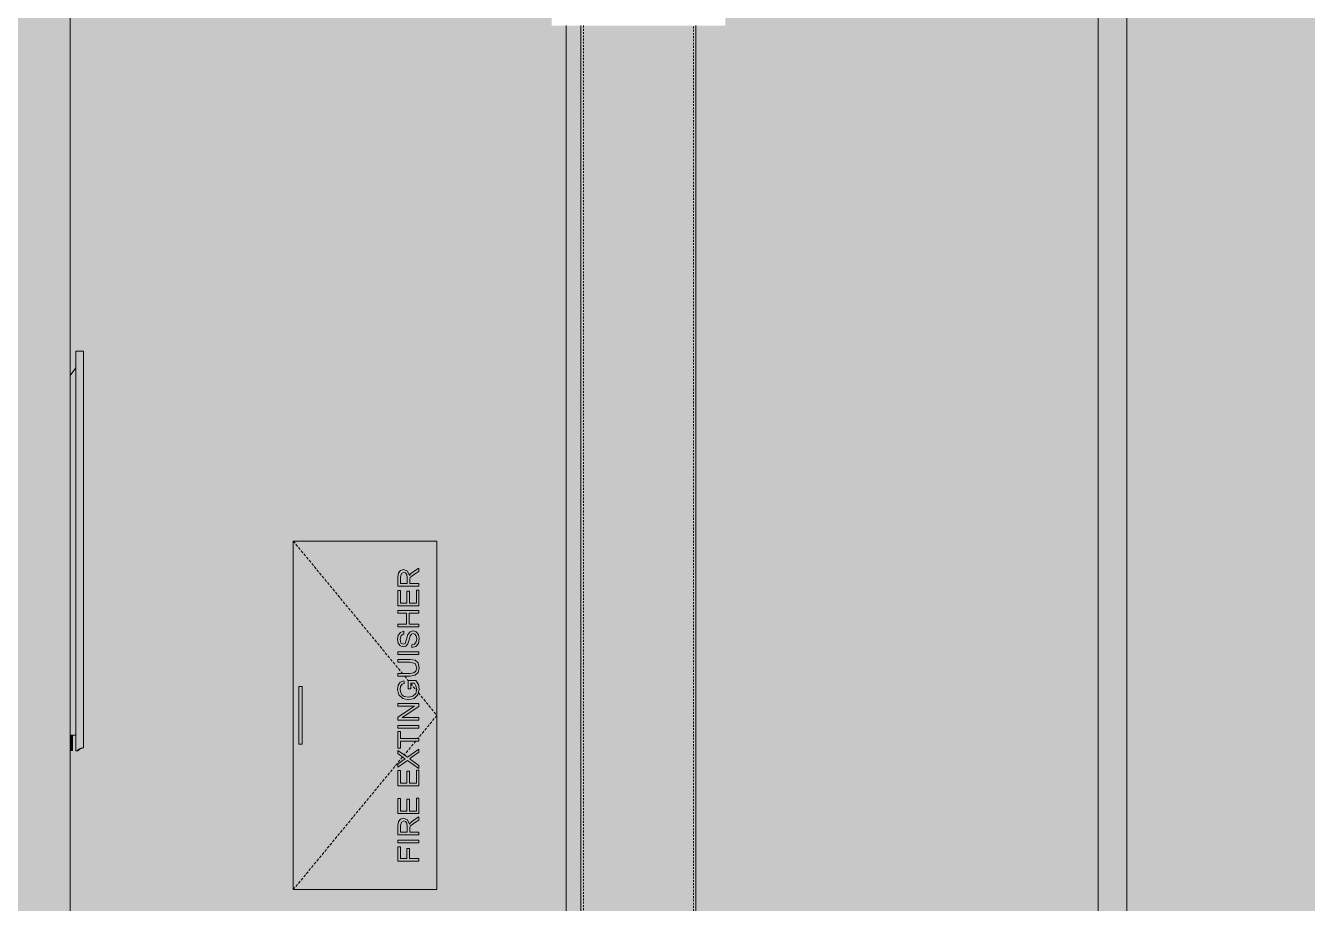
# Model space of a CAD drawing. Header units: inches. Extents: x -3510 to 2128, y -38 to 218.
# Drawn here: x -227.5 to -138.2, y 34.8 to 95.9 of the extents above; entities that cross this region are included whole.
import ezdxf

# ---------------------------------------------------------------- set-up
doc = ezdxf.new("R2010")
doc.units = ezdxf.units.IN
doc.header["$MEASUREMENT"] = 0
doc.linetypes.add('Hidden', pattern=[0.28125, 0.1875, -0.09375])
doc.linetypes.add('Hidden 1_8_', pattern=[0.1875, 0.125, -0.0625])
for name, color, linetype, lineweight in [('0-2', 7, 'Continuous', 18), ('0-4', 10, 'Continuous', 5), ('A-GENM', 5, 'Continuous', 9), ('A-GLAZ-CURT', 52, 'Continuous', 9), ('A-GLAZ-CWMG', 51, 'Continuous', 9), ('A-WALL', 113, 'Continuous', 18), ('E-FIRE', 2, 'Continuous', 9), ('E-FIRE-1', 2, 'Hidden', 9), ('I-WALL', 2, 'Continuous', 18), ('I-WALL-3', 2, 'Continuous', 5), ('S-COLS-1', 31, 'Continuous', 5), ('S-COLS-2', 50, 'Continuous', 9), ('S-COLS-3', 50, 'Hidden 1_8_', 9)]:
    doc.layers.add(name, color=color, linetype=linetype, lineweight=lineweight)

# ---------------------------------------------------------------- blocks, each defined once
blk = doc.blocks.new('HSS-Hollow Structural Section-Column - HSS8X8X3_16-2280319-INTERIOR ELEVATION - CORRIDOR _103_N_ AND LOBBY _106_ - NORTH WALL')
at = {"layer": 'S-COLS-3'}
for p, q in [((11281.363, 95.875), (11281.363, 29.41)), ((11289.015, 20.762), (11289.015, 95.875))]:
    blk.add_line(p, q, dxfattribs=at)
blk = doc.blocks.new('CTR - 1st Phase - Structure_rvt-3-INTERIOR ELEVATION - CORRIDOR _103_N_ AND LOBBY _106_ - NORTH WALL')
at = {"layer": 'S-COLS-1'}
h = blk.add_hatch(color=256, dxfattribs=at)
h.paths.add_polyline_path([(11281.189, 0.375), (11281.537, 0.375), (11281.517, 13.157), (11281.337, 13.213), (11281.231, 13.149), (11281.189, 12.983), (11281.189, 0.478)], flags=0)
h.paths.add_polyline_path([(11281.189, 29.372), (11281.537, 29.448), (11281.537, 95.875), (11281.189, 95.875), (11281.189, 29.407)], flags=0)
h.paths.add_polyline_path([(11281.236, 96.685), (11281.537, 96.685), (11281.537, 107.565), (11281.189, 107.565), (11281.196, 96.685)], flags=0)
h.paths.add_polyline_path([(11281.191, 108.375), (11281.537, 108.375), (11281.537, 108.875), (11281.189, 108.875), (11281.189, 108.375)], flags=0)
h = blk.add_hatch(color=256, dxfattribs=at)
h.paths.add_polyline_path([(11281.537, 0.375), (11288.841, 0.375), (11288.841, 11.784), (11288.136, 11.502), (11287.579, 11.344), (11286.813, 11.253), (11286.058, 11.219), (11285.65, 11.286), (11284.553, 11.52), (11283.824, 11.776), (11282.784, 12.32), (11282.162, 12.674), (11281.537, 13.139), (11281.537, 4.178)], flags=0)
h.paths.add_polyline_path([(11288.841, 21.004), (11288.841, 95.875), (11281.537, 95.875), (11281.537, 29.448), (11282.637, 29.603), (11284.008, 29.783), (11284.355, 29.788), (11284.68, 29.728), (11284.98, 29.601), (11285.245, 29.409), (11285.427, 29.159), (11286.198, 26.749), (11286.542, 25.772), (11287.283, 23.934), (11287.936, 22.541), (11288.561, 21.458), (11288.84, 21.006)], flags=0)
h.paths.add_polyline_path([(11281.537, 96.685), (11284.054, 96.685), (11284.493, 96.803), (11284.814, 97.124), (11284.932, 97.562), (11284.932, 106.687), (11284.814, 107.126), (11284.493, 107.447), (11284.054, 107.565), (11281.537, 107.565), (11281.537, 96.803)], flags=0)
h.paths.add_polyline_path([(11286.324, 96.685), (11288.841, 96.685), (11288.841, 107.565), (11286.324, 107.565), (11285.886, 107.447), (11285.564, 107.126), (11285.447, 106.687), (11285.447, 97.562), (11285.591, 97.097), (11285.886, 96.803)], flags=0)
h.paths.add_polyline_path([(11281.537, 108.375), (11288.841, 108.375), (11288.841, 108.875), (11281.537, 108.875)], flags=0)
h = blk.add_hatch(color=256, dxfattribs=at)
h.paths.add_polyline_path([(11289.189, 0.375), (11289.181, 11.419), (11289.129, 11.649), (11288.997, 11.784), (11288.841, 11.781), (11288.841, 0.375), (11289.189, 0.375)], flags=0)
h.paths.add_polyline_path([(11289.189, 20.528), (11289.189, 95.875), (11288.841, 95.875), (11288.841, 21.004), (11289.015, 20.762), (11289.184, 20.536)], flags=0)
h.paths.add_polyline_path([(11289.015, 96.685), (11289.189, 96.685), (11289.189, 107.565), (11288.841, 107.565), (11288.841, 96.685), (11288.865, 96.685)], flags=0)
h.paths.add_polyline_path([(11288.841, 108.375), (11289.189, 108.375), (11289.189, 108.875), (11288.841, 108.875)], flags=0)
at = {"layer": 'S-COLS-2'}
for p, q in [((11281.189, 95.875), (11281.189, 29.372)), ((11289.189, 20.528), (11289.189, 95.875))]:
    blk.add_line(p, q, dxfattribs=at)
at = {"layer": '0-2'}
blk.add_blockref('HSS-Hollow Structural Section-Column - HSS8X8X3_16-2280319-INTERIOR ELEVATION - CORRIDOR _103_N_ AND LOBBY _106_ - NORTH WALL', (0, 0), dxfattribs=at)
blk = doc.blocks.new('Sony TV - Sony TV-2182322-INTERIOR ELEVATION - CORRIDOR _103_N_ AND LOBBY _106_ - NORTH WALL')
at = {"layer": 'A-GENM'}
for points in [[(11246.091, 45.395), (11246.15, 45.395), (11246.274, 45.5), (11246.376, 45.554), (11246.557, 45.625), (11246.557, 73.214), (11246.019, 73.214), (11246.019, 45.395)], [(11246.019, 46.5), (11246.019, 72.065), (11245.639, 71.523), (11245.639, 46.5), (11245.813, 46.5)], [(11245.639, 45.428), (11245.798, 45.428), (11245.798, 46.5), (11245.639, 46.5), (11245.639, 46.349)], [(11246.557, 46.06), (11246.564, 46.081), (11246.557, 46.062)], [(11246.557, 45.824), (11246.564, 45.824), (11246.557, 45.854)], [(11246.15, 45.395), (11246.156, 45.395), (11246.156, 45.4)]]:
    blk.add_hatch(color=256, dxfattribs=at).paths.add_polyline_path(points, flags=0)
for p, q in [((11246.557, 73.214), (11246.019, 73.214)), ((11246.019, 73.214), (11246.019, 45.395)), ((11246.557, 45.625), (11246.557, 73.214)), ((11245.639, 71.523), (11246.019, 72.065)), ((11245.639, 46.5), (11246.019, 46.5)), ((11245.798, 45.428), (11245.798, 46.5)), ((11246.564, 46.484), (11246.564, 46.469)), ((11246.485, 45.588), (11246.557, 45.625)), ((11246.485, 45.585), (11246.485, 45.619)), ((11246.564, 46.06), (11246.564, 45.824)), ((11245.639, 45.428), (11245.798, 45.428)), ((11246.019, 45.395), (11246.15, 45.395)), ((11246.111, 45.395), (11246.156, 45.395))]:
    blk.add_line(p, q, dxfattribs=at)
for centre, radius, start, end in [((11246.552, 45.083), 0.54, 97.20299, 144.79701), ((11246.59, 45.018), 0.579, 100.48406, 139.43725), ((11246.557, 45.082), 0.509, 98.12464, 142.03346)]:
    blk.add_arc(centre, radius, start, end, dxfattribs=at)
for points, knots in [([(11246.564, 46.472), (11246.564, 46.48), (11246.564, 46.484), (11246.564, 46.41), (11246.564, 46.313)], [0.00952685, 0.00952685, 0.00952685, 0.00952685, 0.01859879, 0.03620202, 0.03620202, 0.03620202, 0.03620202]), ([(11246.564, 46.313), (11246.564, 46.273), (11246.564, 46.232), (11246.564, 46.13), (11246.564, 46.084), (11246.564, 46.075), (11246.564, 46.065), (11246.564, 46.062)], [0, 0, 0, 0, 0.00548809, 0.0139056, 0.02611888, 0.03901697, 0.04547121, 0.04547121, 0.04547121, 0.04547121]), ([(11246.564, 45.816), (11246.564, 45.811), (11246.564, 45.804), (11246.564, 45.802), (11246.564, 45.802)], [0.0104366, 0.0104366, 0.0104366, 0.0104366, 0.0160523, 0.02072068, 0.02072068, 0.02072068, 0.02072068])]:
    blk.add_open_spline(points, degree=3, knots=knots, dxfattribs=at)
blk.add_open_spline([(11246.564, 45.802), (11246.564, 45.802), (11246.564, 45.803), (11246.564, 45.806)], degree=3, dxfattribs=at)
blk = doc.blocks.new('104416 - Fire Extinguishers - Wall - Class A - Light - 2A-2205595-INTERIOR ELEVATION - CORRIDOR _103_N_ AND LOBBY _106_ - NORTH WALL')
at = {"layer": 'E-FIRE'}
h = blk.add_hatch(color=256, dxfattribs=at)
h.paths.add_polyline_path([(11262.654, 35.75), (11271.164, 35.75), (11271.164, 60), (11261.164, 60), (11261.164, 35.75), (11262.164, 35.75)], flags=0)
h.paths.add_polyline_path([(11268.622, 37.733), (11268.437, 37.733), (11268.437, 38.725), (11268.622, 38.725), (11268.622, 37.917), (11269.061, 37.917), (11269.061, 38.61), (11269.245, 38.61), (11269.245, 37.917), (11269.914, 37.915), (11269.914, 37.733), (11269.061, 37.733)], flags=0)
h.paths.add_polyline_path([(11268.92, 39.002), (11268.437, 39.002), (11268.437, 39.187), (11269.914, 39.187), (11269.914, 39.002), (11269.061, 39.002)], flags=0)
h.paths.add_polyline_path([(11269.084, 39.556), (11268.437, 39.556), (11268.439, 40.2), (11268.477, 40.488), (11268.622, 40.65), (11268.849, 40.707), (11269.108, 40.61), (11269.245, 40.3), (11269.324, 40.405), (11269.566, 40.587), (11269.914, 40.801), (11269.914, 40.587), (11269.406, 40.256), (11269.308, 40.154), (11269.275, 40.07), (11269.275, 39.74), (11269.914, 39.74), (11269.914, 39.556), (11269.268, 39.556)], flags=0)
h.paths.add_polyline_path([(11269.061, 39.74), (11269.084, 39.74), (11269.065, 40.3), (11269.057, 40.364), (11268.974, 40.484), (11268.842, 40.522), (11268.686, 40.447), (11268.622, 40.192), (11268.622, 39.74), (11269.057, 39.74)], flags=0)
h.paths.add_polyline_path([(11269.268, 41.033), (11268.437, 41.033), (11268.437, 42.094), (11268.622, 42.094), (11268.622, 41.217), (11269.061, 41.217), (11269.061, 42.048), (11269.245, 42.048), (11269.245, 41.217), (11269.73, 41.217), (11269.73, 42.117), (11269.914, 42.117), (11269.914, 41.033), (11269.514, 41.033)], flags=0)
h.paths.add_polyline_path([(11269.914, 42.971), (11268.437, 42.971), (11268.437, 44.033), (11268.622, 44.033), (11268.622, 43.156), (11269.061, 43.156), (11269.061, 43.987), (11269.245, 43.987), (11269.245, 43.156), (11269.73, 43.156), (11269.73, 44.056), (11269.914, 44.056), (11269.914, 43.156)], flags=0)
h.paths.add_polyline_path([(11269.914, 44.171), (11269.11, 44.741), (11268.437, 44.263), (11268.437, 44.485), (11268.963, 44.844), (11268.437, 45.216), (11268.437, 45.44), (11269.112, 44.963), (11269.914, 45.533), (11269.914, 45.311), (11269.281, 44.844), (11269.914, 44.396)], flags=0)
h.paths.add_polyline_path([(11268.437, 45.602), (11268.437, 46.756), (11268.622, 46.756), (11268.622, 46.271), (11269.914, 46.271), (11269.914, 46.087), (11268.622, 46.087), (11268.622, 45.602)], flags=0)
h.paths.add_polyline_path([(11261.539, 45.875), (11261.539, 49.875), (11261.789, 49.875), (11261.789, 45.875)], flags=0)
h.paths.add_polyline_path([(11268.437, 46.987), (11268.437, 47.171), (11269.914, 47.171), (11269.914, 46.987), (11268.622, 46.987)], flags=0)
h.paths.add_polyline_path([(11268.437, 47.54), (11268.437, 47.738), (11269.608, 48.51), (11268.437, 48.51), (11268.437, 48.694), (11269.914, 48.694), (11269.914, 48.497), (11268.744, 47.725), (11269.914, 47.725), (11269.914, 47.54), (11268.744, 47.54)], flags=0)
h.paths.add_polyline_path([(11269.183, 48.948), (11268.782, 49.038), (11268.505, 49.297), (11268.414, 49.685), (11268.467, 49.974), (11268.639, 50.189), (11268.857, 50.288), (11268.905, 50.118), (11268.734, 50.034), (11268.636, 49.89), (11268.599, 49.683), (11268.639, 49.446), (11268.782, 49.26), (11268.886, 49.19), (11269.183, 49.134), (11269.497, 49.202), (11269.69, 49.404), (11269.75, 49.7), (11269.69, 49.967), (11269.604, 50.125), (11269.337, 50.125), (11269.337, 49.71), (11269.153, 49.71), (11269.153, 50.31), (11269.705, 50.309), (11269.879, 50.013), (11269.934, 49.685), (11269.845, 49.306), (11269.576, 49.038), (11269.337, 48.984)], flags=0)
h.paths.add_polyline_path([(11269.283, 50.61), (11268.437, 50.61), (11268.437, 50.794), (11269.29, 50.795), (11269.564, 50.831), (11269.704, 50.956), (11269.747, 51.19), (11269.643, 51.489), (11269.283, 51.579), (11268.437, 51.579), (11268.437, 51.763), (11269.29, 51.763), (11269.659, 51.699), (11269.855, 51.533), (11269.934, 51.173), (11269.866, 50.853), (11269.659, 50.666), (11269.29, 50.61)], flags=0)
h.paths.add_polyline_path([(11269.704, 52.11), (11268.437, 52.11), (11268.437, 52.294), (11269.914, 52.294), (11269.914, 52.11), (11269.753, 52.11)], flags=0)
h.paths.add_polyline_path([(11269.407, 52.594), (11269.407, 52.779), (11269.591, 52.838), (11269.708, 52.984), (11269.752, 53.212), (11269.708, 53.412), (11269.595, 53.533), (11269.498, 53.562), (11269.373, 53.512), (11269.304, 53.407), (11269.142, 52.849), (11269.005, 52.692), (11268.816, 52.642), (11268.599, 52.721), (11268.462, 52.908), (11268.416, 53.172), (11268.467, 53.457), (11268.622, 53.652), (11268.853, 53.725), (11268.853, 53.54), (11268.662, 53.433), (11268.601, 53.165), (11268.663, 52.908), (11268.821, 52.827), (11268.944, 52.884), (11269.157, 53.533), (11269.304, 53.695), (11269.503, 53.747), (11269.719, 53.681), (11269.88, 53.492), (11269.936, 53.205), (11269.875, 52.883), (11269.689, 52.674), (11269.591, 52.646)], flags=0)
h.paths.add_polyline_path([(11269.289, 54.025), (11268.437, 54.025), (11268.437, 54.21), (11269.037, 54.21), (11269.037, 54.994), (11268.437, 54.994), (11268.437, 55.179), (11269.914, 55.179), (11269.914, 54.994), (11269.222, 54.994), (11269.222, 54.21), (11269.914, 54.21), (11269.914, 54.025), (11269.304, 54.025)], flags=0)
h.paths.add_polyline_path([(11269.73, 55.502), (11268.437, 55.502), (11268.437, 56.563), (11268.622, 56.563), (11268.622, 55.687), (11269.061, 55.687), (11269.061, 56.517), (11269.245, 56.517), (11269.245, 55.687), (11269.73, 55.687), (11269.73, 56.587), (11269.914, 56.587), (11269.914, 55.502)], flags=0)
h.paths.add_polyline_path([(11268.437, 56.863), (11268.439, 57.508), (11268.477, 57.795), (11268.622, 57.958), (11268.849, 58.015), (11269.118, 57.894), (11269.245, 57.608), (11269.324, 57.713), (11269.566, 57.894), (11269.914, 58.109), (11269.914, 57.894), (11269.406, 57.563), (11269.308, 57.461), (11269.275, 57.378), (11269.275, 57.048), (11269.914, 57.048), (11269.914, 56.863), (11268.622, 56.863)], flags=0)
h.paths.add_polyline_path([(11268.92, 57.048), (11269.084, 57.048), (11269.065, 57.608), (11269.057, 57.672), (11268.974, 57.792), (11268.842, 57.829), (11268.686, 57.755), (11268.622, 57.5), (11268.622, 57.048), (11268.686, 57.048)], flags=0)
h = blk.add_hatch(color=256, dxfattribs=at)
h.paths.add_polyline_path([(11269.914, 56.863), (11269.914, 57.048), (11269.268, 57.048), (11269.275, 57.378), (11269.324, 57.48), (11269.406, 57.563), (11269.914, 57.894), (11269.914, 58.109), (11269.514, 57.863), (11269.31, 57.694), (11269.245, 57.608), (11269.084, 57.926), (11268.842, 58.017), (11268.618, 57.957), (11268.477, 57.795), (11268.437, 57.5), (11268.437, 56.863), (11268.92, 56.863)], flags=0)
h.paths.add_polyline_path([(11268.92, 57.048), (11268.622, 57.048), (11268.622, 57.508), (11268.686, 57.755), (11268.849, 57.833), (11268.974, 57.792), (11269.057, 57.672), (11269.084, 57.461), (11269.084, 57.048)], flags=0)
for points in [[(11269.914, 55.502), (11269.914, 56.587), (11269.73, 56.587), (11269.73, 55.687), (11269.245, 55.687), (11269.245, 56.517), (11269.061, 56.517), (11269.061, 55.687), (11268.622, 55.687), (11268.622, 56.563), (11268.437, 56.563), (11268.437, 55.502), (11268.92, 55.502)], [(11268.437, 54.025), (11269.914, 54.025), (11269.914, 54.21), (11269.222, 54.21), (11269.222, 54.994), (11269.914, 54.994), (11269.914, 55.179), (11268.437, 55.179), (11268.437, 54.994), (11269.037, 54.994), (11269.037, 54.21), (11268.437, 54.21)], [(11269.407, 52.594), (11269.708, 52.696), (11269.875, 52.883), (11269.937, 53.212), (11269.88, 53.492), (11269.708, 53.685), (11269.498, 53.748), (11269.289, 53.691), (11269.14, 53.512), (11268.944, 52.884), (11268.816, 52.825), (11268.662, 52.908), (11268.599, 53.172), (11268.663, 53.436), (11268.853, 53.54), (11268.853, 53.725), (11268.599, 53.623), (11268.465, 53.444), (11268.414, 53.165), (11268.467, 52.888), (11268.612, 52.704), (11268.821, 52.64), (11269.005, 52.692), (11269.142, 52.849), (11269.373, 53.512), (11269.387, 53.533), (11269.503, 53.563), (11269.626, 53.523), (11269.719, 53.398), (11269.753, 53.205), (11269.708, 52.984), (11269.591, 52.838), (11269.407, 52.779), (11269.407, 52.675)], [(11268.92, 52.11), (11269.914, 52.11), (11269.914, 52.294), (11268.437, 52.294), (11268.437, 52.11)], [(11268.437, 50.61), (11269.29, 50.61), (11269.659, 50.666), (11269.866, 50.853), (11269.937, 51.19), (11269.855, 51.533), (11269.643, 51.713), (11269.29, 51.763), (11268.437, 51.763), (11268.437, 51.579), (11269.29, 51.577), (11269.659, 51.474), (11269.753, 51.173), (11269.704, 50.956), (11269.564, 50.831), (11269.283, 50.794), (11268.437, 50.794)], [(11269.183, 48.948), (11269.576, 49.038), (11269.845, 49.306), (11269.937, 49.7), (11269.879, 50.013), (11269.705, 50.31), (11269.153, 50.31), (11269.153, 49.71), (11269.337, 49.71), (11269.337, 50.125), (11269.608, 50.119), (11269.705, 49.938), (11269.753, 49.685), (11269.69, 49.404), (11269.497, 49.202), (11269.153, 49.137), (11268.886, 49.19), (11268.734, 49.299), (11268.636, 49.463), (11268.6, 49.685), (11268.639, 49.894), (11268.744, 50.039), (11268.903, 50.125), (11268.857, 50.288), (11268.613, 50.177), (11268.467, 49.974), (11268.414, 49.685), (11268.505, 49.297), (11268.782, 49.038), (11269.153, 48.955)], [(11261.789, 45.875), (11261.789, 49.875), (11261.539, 49.875), (11261.539, 45.875)], [(11268.744, 47.54), (11269.914, 47.54), (11269.914, 47.725), (11268.744, 47.725), (11269.914, 48.51), (11269.914, 48.694), (11268.437, 48.694), (11268.437, 48.51), (11269.608, 48.51), (11268.437, 47.725), (11268.437, 47.54)], [(11269.608, 46.987), (11269.914, 46.987), (11269.914, 47.171), (11268.437, 47.171), (11268.437, 46.987), (11268.744, 46.987)], [(11268.437, 45.602), (11268.622, 45.602), (11268.622, 46.087), (11269.914, 46.087), (11269.914, 46.271), (11268.622, 46.271), (11268.622, 46.756), (11268.437, 46.756), (11268.437, 46.087)], [(11269.914, 44.171), (11269.914, 44.396), (11269.268, 44.853), (11269.914, 45.311), (11269.914, 45.533), (11269.11, 44.965), (11268.437, 45.44), (11268.437, 45.216), (11268.963, 44.844), (11268.816, 44.753), (11268.437, 44.485), (11268.437, 44.263), (11269.112, 44.739)], [(11269.914, 42.971), (11269.914, 44.056), (11269.73, 44.056), (11269.73, 43.156), (11269.245, 43.156), (11269.245, 43.987), (11269.061, 43.987), (11269.061, 43.156), (11268.622, 43.156), (11268.622, 44.033), (11268.437, 44.033), (11268.437, 42.971), (11269.39, 42.971)], [(11269.914, 41.033), (11269.914, 42.117), (11269.73, 42.117), (11269.73, 41.217), (11269.245, 41.217), (11269.245, 42.048), (11269.061, 42.048), (11269.061, 41.217), (11268.622, 41.217), (11268.622, 42.094), (11268.437, 42.094), (11268.437, 41.033), (11268.92, 41.033)], [(11268.92, 39.002), (11269.914, 39.002), (11269.914, 39.187), (11268.437, 39.187), (11268.437, 39.002)], [(11269.914, 37.733), (11269.914, 37.917), (11269.245, 37.917), (11269.245, 38.61), (11269.061, 38.61), (11269.061, 37.917), (11268.622, 37.917), (11268.622, 38.725), (11268.437, 38.725), (11268.437, 37.733)]]:
    blk.add_hatch(color=256, dxfattribs=at).paths.add_polyline_path(points, flags=0)
h = blk.add_hatch(color=256, dxfattribs=at)
h.paths.add_polyline_path([(11269.914, 39.556), (11269.914, 39.74), (11269.268, 39.74), (11269.275, 40.07), (11269.324, 40.173), (11269.406, 40.256), (11269.914, 40.587), (11269.914, 40.801), (11269.514, 40.555), (11269.31, 40.386), (11269.245, 40.3), (11269.084, 40.619), (11268.842, 40.71), (11268.618, 40.649), (11268.477, 40.488), (11268.437, 40.192), (11268.437, 39.556), (11268.92, 39.556)], flags=0)
h.paths.add_polyline_path([(11268.92, 39.74), (11268.622, 39.74), (11268.622, 40.2), (11268.686, 40.447), (11268.849, 40.525), (11268.974, 40.484), (11269.061, 40.34), (11269.084, 40.154), (11269.084, 39.74)], flags=0)
for p, q in [((11271.164, 60), (11261.164, 60)), ((11261.164, 60), (11261.164, 35.75)), ((11271.164, 35.75), (11271.164, 60)), ((11268.842, 58.017), (11268.618, 57.957)), ((11269.108, 57.917), (11268.842, 58.017)), ((11269.914, 58.109), (11269.514, 57.863)), ((11269.914, 57.894), (11269.914, 58.109)), ((11268.477, 57.795), (11268.437, 57.5)), ((11268.437, 57.5), (11268.437, 56.863)), ((11268.618, 57.957), (11268.477, 57.795)), ((11268.622, 57.508), (11268.686, 57.755)), ((11268.622, 57.048), (11268.622, 57.508)), ((11268.686, 57.755), (11268.849, 57.833)), ((11268.849, 57.833), (11268.974, 57.792)), ((11268.974, 57.792), (11269.057, 57.672)), ((11269.057, 57.672), (11269.084, 57.461)), ((11269.084, 57.461), (11269.084, 57.048)), ((11269.245, 57.608), (11269.108, 57.917)), ((11269.324, 57.713), (11269.245, 57.608)), ((11269.268, 57.271), (11269.275, 57.378)), ((11269.268, 57.048), (11269.268, 57.271)), ((11269.275, 57.378), (11269.31, 57.466)), ((11269.31, 57.466), (11269.406, 57.563)), ((11269.514, 57.863), (11269.324, 57.713)), ((11269.406, 57.563), (11269.608, 57.702)), ((11269.608, 57.702), (11269.914, 57.894)), ((11268.437, 56.863), (11269.914, 56.863)), ((11268.622, 56.563), (11268.437, 56.563)), ((11268.437, 56.563), (11268.437, 55.502)), ((11269.084, 57.048), (11268.622, 57.048)), ((11268.622, 55.687), (11268.622, 56.563)), ((11269.245, 56.517), (11269.061, 56.517)), ((11269.061, 56.517), (11269.061, 55.687)), ((11269.245, 55.687), (11269.245, 56.517)), ((11269.914, 57.048), (11269.268, 57.048)), ((11269.914, 56.587), (11269.73, 56.587)), ((11269.73, 56.587), (11269.73, 55.687)), ((11269.914, 56.863), (11269.914, 57.048)), ((11269.914, 55.502), (11269.914, 56.587)), ((11268.437, 55.502), (11269.914, 55.502)), ((11269.061, 55.687), (11268.622, 55.687)), ((11269.73, 55.687), (11269.245, 55.687)), ((11269.914, 55.179), (11268.437, 55.179)), ((11268.437, 55.179), (11268.437, 54.994)), ((11268.437, 54.994), (11269.037, 54.994)), ((11269.037, 54.994), (11269.037, 54.21)), ((11269.222, 54.21), (11269.222, 54.994)), ((11269.222, 54.994), (11269.914, 54.994)), ((11269.914, 54.994), (11269.914, 55.179)), ((11269.037, 54.21), (11268.437, 54.21)), ((11268.437, 54.21), (11268.437, 54.025)), ((11268.437, 54.025), (11269.914, 54.025)), ((11268.622, 53.652), (11268.467, 53.457)), ((11268.853, 53.725), (11268.622, 53.652)), ((11268.663, 53.436), (11268.853, 53.54)), ((11268.853, 53.54), (11268.853, 53.725)), ((11269.289, 53.691), (11269.14, 53.512)), ((11269.914, 54.21), (11269.222, 54.21)), ((11269.498, 53.748), (11269.289, 53.691)), ((11269.387, 53.533), (11269.503, 53.563)), ((11269.719, 53.682), (11269.498, 53.748)), ((11269.503, 53.563), (11269.626, 53.523)), ((11269.88, 53.492), (11269.719, 53.682)), ((11269.914, 54.025), (11269.914, 54.21)), ((11268.467, 53.457), (11268.414, 53.165)), ((11268.414, 53.165), (11268.465, 52.891)), ((11268.465, 52.891), (11268.612, 52.704)), ((11268.599, 53.172), (11268.663, 53.436)), ((11268.662, 52.908), (11268.599, 53.172)), ((11268.612, 52.704), (11268.821, 52.64)), ((11268.816, 52.825), (11268.662, 52.908)), ((11268.944, 52.884), (11268.816, 52.825)), ((11268.821, 52.64), (11269.005, 52.692)), ((11269.047, 53.185), (11268.944, 52.884)), ((11269.005, 52.692), (11269.142, 52.849)), ((11269.14, 53.512), (11269.047, 53.185)), ((11269.142, 52.849), (11269.233, 53.139)), ((11269.233, 53.139), (11269.304, 53.407)), ((11269.304, 53.407), (11269.387, 53.533)), ((11269.591, 52.838), (11269.407, 52.779)), ((11269.407, 52.779), (11269.407, 52.594)), ((11269.407, 52.594), (11269.689, 52.674)), ((11269.708, 52.984), (11269.591, 52.838)), ((11269.626, 53.523), (11269.719, 53.398)), ((11269.689, 52.674), (11269.875, 52.883)), ((11269.753, 53.205), (11269.708, 52.984)), ((11269.719, 53.398), (11269.753, 53.205)), ((11269.875, 52.883), (11269.937, 53.212)), ((11269.937, 53.212), (11269.88, 53.492)), ((11269.914, 52.294), (11268.437, 52.294)), ((11268.437, 52.294), (11268.437, 52.11)), ((11268.437, 52.11), (11269.914, 52.11)), ((11269.29, 51.763), (11268.437, 51.763)), ((11268.437, 51.763), (11268.437, 51.579)), ((11269.643, 51.713), (11269.29, 51.763)), ((11269.914, 52.11), (11269.914, 52.294)), ((11268.437, 51.579), (11269.283, 51.579)), ((11269.283, 51.579), (11269.656, 51.485)), ((11269.704, 50.956), (11269.564, 50.831)), ((11269.855, 51.533), (11269.643, 51.713)), ((11269.656, 51.485), (11269.753, 51.173)), ((11269.753, 51.173), (11269.704, 50.956)), ((11269.937, 51.19), (11269.855, 51.533)), ((11269.866, 50.853), (11269.937, 51.19)), ((11268.467, 49.974), (11268.414, 49.685)), ((11269.283, 50.794), (11268.437, 50.794)), ((11268.437, 50.794), (11268.437, 50.61)), ((11268.437, 50.61), (11269.29, 50.61)), ((11268.613, 50.177), (11268.467, 49.974)), ((11268.857, 50.288), (11268.613, 50.177)), ((11268.636, 49.89), (11268.734, 50.034)), ((11268.734, 50.034), (11268.905, 50.118)), ((11268.905, 50.118), (11268.857, 50.288)), ((11269.705, 50.31), (11269.153, 50.31)), ((11269.153, 50.31), (11269.153, 49.71)), ((11269.564, 50.831), (11269.283, 50.794)), ((11269.29, 50.61), (11269.659, 50.666)), ((11269.337, 49.71), (11269.337, 50.125)), ((11269.337, 50.125), (11269.604, 50.125)), ((11269.604, 50.125), (11269.705, 49.938)), ((11269.659, 50.666), (11269.866, 50.853)), ((11269.879, 50.013), (11269.705, 50.31)), ((11269.937, 49.7), (11269.879, 50.013)), ((11261.539, 45.875), (11261.539, 49.875)), ((11261.789, 49.875), (11261.539, 49.875)), ((11261.789, 49.875), (11261.789, 45.875)), ((11268.414, 49.685), (11268.505, 49.297)), ((11268.505, 49.297), (11268.782, 49.038)), ((11268.599, 49.683), (11268.636, 49.89)), ((11268.639, 49.446), (11268.599, 49.683)), ((11268.743, 49.285), (11268.639, 49.446)), ((11268.886, 49.19), (11268.743, 49.285)), ((11269.176, 49.133), (11268.886, 49.19)), ((11269.153, 49.71), (11269.337, 49.71)), ((11269.497, 49.202), (11269.176, 49.133)), ((11269.69, 49.404), (11269.497, 49.202)), ((11269.576, 49.038), (11269.845, 49.306)), ((11269.753, 49.685), (11269.69, 49.404)), ((11269.705, 49.938), (11269.753, 49.685)), ((11269.845, 49.306), (11269.937, 49.7)), ((11269.914, 48.694), (11268.437, 48.694)), ((11268.437, 48.694), (11268.437, 48.51)), ((11268.437, 48.51), (11269.608, 48.51)), ((11269.608, 48.51), (11268.437, 47.738)), ((11268.744, 47.725), (11269.914, 48.497)), ((11268.782, 49.038), (11269.183, 48.948)), ((11269.183, 48.948), (11269.576, 49.038)), ((11269.914, 48.497), (11269.914, 48.694)), ((11268.437, 47.738), (11268.437, 47.54)), ((11268.437, 47.54), (11269.914, 47.54)), ((11269.914, 47.725), (11268.744, 47.725)), ((11269.914, 47.54), (11269.914, 47.725)), ((11269.914, 47.171), (11268.437, 47.171)), ((11268.437, 47.171), (11268.437, 46.987)), ((11268.437, 46.987), (11269.914, 46.987)), ((11268.622, 46.756), (11268.437, 46.756)), ((11268.437, 46.756), (11268.437, 45.602)), ((11268.622, 46.271), (11268.622, 46.756)), ((11269.914, 46.987), (11269.914, 47.171)), ((11261.539, 45.875), (11261.789, 45.875)), ((11268.437, 45.602), (11268.622, 45.602)), ((11269.914, 46.271), (11268.622, 46.271)), ((11268.622, 45.602), (11268.622, 46.087)), ((11268.622, 46.087), (11269.914, 46.087)), ((11269.914, 45.533), (11269.112, 44.963)), ((11269.914, 46.087), (11269.914, 46.271)), ((11269.914, 45.311), (11269.914, 45.533)), ((11269.112, 44.963), (11268.437, 45.44)), ((11268.437, 45.44), (11268.437, 45.216)), ((11268.437, 45.216), (11268.813, 44.95)), ((11268.816, 44.753), (11268.437, 44.485)), ((11268.437, 44.263), (11269.11, 44.741)), ((11268.813, 44.95), (11268.963, 44.844)), ((11268.963, 44.844), (11268.816, 44.753)), ((11269.11, 44.741), (11269.914, 44.171)), ((11269.268, 44.853), (11269.379, 44.932)), ((11269.39, 44.766), (11269.268, 44.853)), ((11269.379, 44.932), (11269.914, 45.311)), ((11269.914, 44.396), (11269.39, 44.766)), ((11268.437, 44.485), (11268.437, 44.263)), ((11268.622, 44.033), (11268.437, 44.033)), ((11268.437, 44.033), (11268.437, 42.971)), ((11268.622, 43.156), (11268.622, 44.033)), ((11269.245, 43.987), (11269.061, 43.987)), ((11269.061, 43.987), (11269.061, 43.156)), ((11269.245, 43.156), (11269.245, 43.987)), ((11269.914, 44.056), (11269.73, 44.056)), ((11269.73, 44.056), (11269.73, 43.156)), ((11269.914, 44.171), (11269.914, 44.396)), ((11269.914, 42.971), (11269.914, 44.056)), ((11268.437, 42.971), (11269.914, 42.971)), ((11269.061, 43.156), (11268.622, 43.156)), ((11269.73, 43.156), (11269.245, 43.156)), ((11268.622, 42.094), (11268.437, 42.094)), ((11268.437, 42.094), (11268.437, 41.033)), ((11268.622, 41.217), (11268.622, 42.094)), ((11269.245, 42.048), (11269.061, 42.048)), ((11269.061, 42.048), (11269.061, 41.217)), ((11269.245, 41.217), (11269.245, 42.048)), ((11269.914, 42.117), (11269.73, 42.117)), ((11269.73, 42.117), (11269.73, 41.217)), ((11269.914, 41.033), (11269.914, 42.117)), ((11269.061, 41.217), (11268.622, 41.217)), ((11269.73, 41.217), (11269.245, 41.217)), ((11268.437, 41.033), (11269.914, 41.033)), ((11268.477, 40.488), (11268.437, 40.192)), ((11268.437, 40.192), (11268.437, 39.556)), ((11268.618, 40.649), (11268.477, 40.488)), ((11268.842, 40.71), (11268.618, 40.649)), ((11268.622, 40.2), (11268.686, 40.447)), ((11268.622, 39.74), (11268.622, 40.2)), ((11268.686, 40.447), (11268.849, 40.525)), ((11269.108, 40.61), (11268.842, 40.71)), ((11268.849, 40.525), (11268.974, 40.484)), ((11268.974, 40.484), (11269.057, 40.364)), ((11269.057, 40.364), (11269.084, 40.154)), ((11269.245, 40.3), (11269.108, 40.61)), ((11269.324, 40.405), (11269.245, 40.3)), ((11269.275, 40.07), (11269.31, 40.158)), ((11269.31, 40.158), (11269.406, 40.256)), ((11269.514, 40.555), (11269.324, 40.405)), ((11269.406, 40.256), (11269.608, 40.394)), ((11269.914, 40.801), (11269.514, 40.555)), ((11269.608, 40.394), (11269.914, 40.587)), ((11269.914, 40.587), (11269.914, 40.801)), ((11268.437, 39.556), (11269.914, 39.556)), ((11269.084, 39.74), (11268.622, 39.74)), ((11269.084, 40.154), (11269.084, 39.74)), ((11269.268, 39.963), (11269.275, 40.07)), ((11269.268, 39.74), (11269.268, 39.963)), ((11269.914, 39.74), (11269.268, 39.74)), ((11269.914, 39.556), (11269.914, 39.74)), ((11269.914, 39.187), (11268.437, 39.187)), ((11268.437, 39.187), (11268.437, 39.002)), ((11268.437, 39.002), (11269.914, 39.002)), ((11268.622, 38.725), (11268.437, 38.725)), ((11268.437, 38.725), (11268.437, 37.733)), ((11268.622, 37.917), (11268.622, 38.725)), ((11269.245, 38.61), (11269.061, 38.61)), ((11269.061, 38.61), (11269.061, 37.917)), ((11269.245, 37.917), (11269.245, 38.61)), ((11269.914, 39.002), (11269.914, 39.187)), ((11268.437, 37.733), (11269.914, 37.733)), ((11269.061, 37.917), (11268.622, 37.917)), ((11269.914, 37.917), (11269.245, 37.917)), ((11269.914, 37.733), (11269.914, 37.917)), ((11261.164, 35.75), (11271.164, 35.75))]:
    blk.add_line(p, q, dxfattribs=at)
at = {"layer": 'E-FIRE-1'}
for p, q in [((11261.164, 60), (11268.757, 50.794)), ((11268.92, 50.597), (11269.156, 50.31)), ((11269.337, 50.09), (11269.735, 49.608)), ((11269.876, 49.438), (11271.164, 47.875)), ((11271.164, 47.875), (11269.842, 46.271)), ((11269.689, 46.087), (11268.892, 45.119)), ((11268.775, 44.977), (11261.164, 35.75))]:
    blk.add_line(p, q, dxfattribs=at)
blk = doc.blocks.new('System Panel - Glazed-2336968-INTERIOR ELEVATION - CORRIDOR _103_N_ AND LOBBY _106_ - NORTH WALL')
at = {"layer": 'A-GLAZ-CURT'}
h = blk.add_hatch(color=256, dxfattribs=at)
h.paths.add_polyline_path([(11317.135, 2), (11317.188, 2), (11317.188, 14.082), (11315.228, 14.072), (11315.228, 13.894), (11308.647, 13.894), (11308.665, 5.626), (11308.719, 5.348), (11308.823, 5.042), (11308.915, 4.865), (11309.022, 4.727), (11309.15, 4.624), (11309.357, 4.545), (11314.526, 2.712), (11316.488, 2), (11317.032, 2)], flags=0)
h.paths.add_polyline_path([(11305.868, 2), (11310.22, 2.009), (11308.384, 2.528), (11308.108, 2.57), (11307.606, 2.603), (11307.155, 2.596), (11306.847, 2.57), (11306.486, 2.512), (11306.292, 2.462), (11304.698, 2), (11305.744, 2)], flags=0)
h.paths.add_polyline_path([(11297.803, 2), (11298.467, 2), (11302.774, 3.551), (11305.874, 4.666), (11306.041, 4.865), (11306.132, 5.042), (11306.207, 5.251), (11306.282, 5.57), (11306.309, 5.728), (11306.293, 13.797), (11298.43, 10.118), (11291.421, 6.811), (11290.752, 6.583), (11290.08, 6.416), (11289.425, 6.286), (11289.405, 5.984), (11289.189, 5.984), (11289.189, 2.647), (11292.088, 2), (11297.609, 2)], flags=0)
h.paths.add_polyline_path([(11306.49, 5.039), (11306.538, 5.084), (11306.549, 5.653), (11306.533, 5.601), (11306.543, 5.347), (11306.503, 5.084)], flags=0)
h.paths.add_polyline_path([(11308.409, 5.087), (11308.437, 5.135), (11308.412, 5.347), (11308.406, 5.653), (11308.386, 5.682), (11308.408, 5.088)], flags=0)
h.paths.add_polyline_path([(11315.917, 14.85), (11317.188, 14.85), (11317.188, 107.875), (11291.239, 107.875), (11291.239, 107.565), (11289.189, 107.565), (11289.189, 96.685), (11291.239, 96.685), (11291.239, 95.875), (11289.189, 95.875), (11289.189, 20.528), (11289.539, 20.095), (11290.004, 19.583), (11290.761, 18.931), (11291.515, 18.499), (11291.924, 18.341), (11292.745, 18.146), (11293.493, 18.076), (11294.027, 18.058), (11295.529, 18.046), (11296.969, 18.042), (11297.023, 17.989), (11302.002, 17.975), (11309.594, 17.928), (11309.708, 17.813), (11309.8, 17.496), (11309.869, 16.963), (11309.893, 16.512), (11309.854, 16.265), (11309.816, 16.159), (11309.071, 15.244), (11308.48, 14.85), (11315.134, 14.85)], flags=0)
blk = doc.blocks.new('Rectangular Mullion - 2_ x 4_ - EXTERIOR-2336970-INTERIOR ELEVATION - CORRIDOR _103_N_ AND LOBBY _106_ - NORTH WALL')
at = {"layer": 'A-GLAZ-CWMG'}
h = blk.add_hatch(color=256, dxfattribs=at)
h.paths.add_polyline_path([(11280.164, 85), (11281.189, 85), (11281.189, 95.875), (11280.164, 95.875)], flags=0)
h.paths.add_polyline_path([(11281.189, 96.685), (11281.189, 107.565), (11280.164, 107.565), (11280.164, 96.685)], flags=0)
h.paths.add_polyline_path([(11281.189, 108.375), (11281.189, 108.875), (11280.164, 108.875), (11280.164, 108.375)], flags=0)
blk = doc.blocks.new('System Panel - Glazed-2336973-INTERIOR ELEVATION - CORRIDOR _103_N_ AND LOBBY _106_ - NORTH WALL')
at = {"layer": 'A-GLAZ-CURT'}
blk.add_hatch(color=256, dxfattribs=at).paths.add_polyline_path([(11319.188, 2), (11355.188, 2), (11355.188, 107.875), (11319.188, 107.875), (11319.188, 14.85), (11321.25, 14.85), (11321.213, 14.599), (11321.141, 14.438), (11321.046, 14.319), (11320.854, 14.167), (11320.825, 14.152), (11320.684, 14.115), (11320.378, 14.082), (11319.188, 14.082), (11319.188, 2.069)], flags=0)
blk = doc.blocks.new('Rectangular Mullion - 2_ x 4_ - EXTERIOR-2336965-INTERIOR ELEVATION - CORRIDOR _103_N_ AND LOBBY _106_ - NORTH WALL')
at = {"layer": 'A-GLAZ-CWMG'}
h = blk.add_hatch(color=256, dxfattribs=at)
h.paths.add_polyline_path([(11317.828, 0.375), (11319.188, 0.375), (11319.188, 14.082), (11317.188, 14.082), (11317.188, 1.744), (11317.437, 1.634), (11317.569, 1.464), (11317.632, 1.319), (11317.67, 1.166), (11317.715, 0.866), (11317.787, 0.375)], flags=0)
h.paths.add_polyline_path([(11317.188, 14.85), (11319.188, 14.85), (11319.188, 85), (11317.188, 85), (11317.188, 14.935)], flags=0)
for p, q in [((11317.188, 85), (11317.188, 14.85)), ((11319.188, 14.85), (11319.188, 85)), ((11317.188, 14.082), (11317.188, 1.744)), ((11319.188, 0.375), (11319.188, 14.082))]:
    blk.add_line(p, q, dxfattribs=at)
blk = doc.blocks.new('Rectangular Mullion - 2_ x 4_ - EXTERIOR-2336976-INTERIOR ELEVATION - CORRIDOR _103_N_ AND LOBBY _106_ - NORTH WALL')
at = {"layer": 'A-GLAZ-CWMG'}
h = blk.add_hatch(color=256, dxfattribs=at)
h.paths.add_polyline_path([(11280.164, 0.375), (11281.189, 0.375), (11281.189, 0.691), (11280.164, 0.506), (11280.164, 0.459)], flags=0)
h.paths.add_polyline_path([(11280.164, 1.767), (11281.189, 1.998), (11281.182, 7.046), (11280.473, 7.311), (11280.164, 7.436), (11280.164, 1.781)], flags=0)
h.paths.add_polyline_path([(11280.164, 29.147), (11281.189, 29.372), (11281.189, 85), (11280.164, 85), (11280.164, 29.169)], flags=0)
blk = doc.blocks.new('Rectangular Mullion - 2_ x 4_ - EXTERIOR-2336966-INTERIOR ELEVATION - CORRIDOR _103_N_ AND LOBBY _106_ - NORTH WALL')
at = {"layer": 'A-GLAZ-CWMG'}
blk.add_hatch(color=256, dxfattribs=at).paths.add_polyline_path([(11319.188, 85), (11319.188, 108.875), (11317.188, 108.875), (11317.188, 85)], flags=0)
for p, q in [((11317.188, 108.875), (11317.188, 85)), ((11319.188, 85), (11319.188, 108.875))]:
    blk.add_line(p, q, dxfattribs=at)

msp = doc.modelspace()

# ---------------------------------------------------------------- hatches: boundary and pattern name
at = {"layer": 'A-WALL'}
h = msp.add_hatch(color=256, dxfattribs=at)
h.paths.add_polyline_path([(-220.379, 0.375), (-200.935, 0.375), (-208.89, 1.816), (-208.92, 1.673), (-208.937, 1.131), (-210.872, 1.131), (-210.888, 1.754), (-210.977, 1.913), (-211.118, 1.936), (-216.324, 1.279), (-223.192, 0.375), (-220.38, 0.375)], flags=0)
h.paths.add_polyline_path([(-190.23, 0.375), (-189.828, 0.375), (-189.828, 0.506), (-190.553, 0.375), (-190.277, 0.375)], flags=0)
h.paths.add_polyline_path([(-195.324, 0.375), (-195.308, 0.505), (-195.285, 0.531), (-189.828, 1.767), (-189.828, 7.447), (-190.855, 7.901), (-192.425, 8.813), (-193.402, 9.527), (-194.141, 10.166), (-194.724, 10.763), (-195.222, 11.341), (-195.698, 11.956), (-208.92, 6.656), (-208.915, 3.35), (-208.853, 3.14), (-208.728, 2.99), (-208.562, 2.894), (-208.382, 2.853), (-205.009, 2.118), (-197.981, 0.512), (-197.962, 0.481), (-197.96, 0.375), (-195.325, 0.375)], flags=0)
h.paths.add_polyline_path([(-224.228, 0.833), (-211.241, 2.912), (-210.982, 3.078), (-210.872, 3.376), (-210.889, 6.936), (-211.621, 7.122), (-212.626, 7.425), (-213.681, 7.782), (-214.665, 8.171), (-215.255, 8.435), (-216.248, 8.933), (-216.996, 9.355), (-217.586, 9.734), (-218.319, 10.25), (-219.075, 10.863), (-219.802, 11.542), (-220.295, 12.06), (-221.089, 13.03), (-221.527, 13.646), (-222.212, 14.79), (-222.581, 15.514), (-223.086, 16.687), (-223.406, 17.569), (-223.802, 18.881), (-224.022, 19.767), (-224.241, 20.823), (-224.353, 21.324), (-224.353, 4), (-224.31, 4), (-224.228, 3.918), (-224.228, 0.927)], flags=0)
h.paths.add_polyline_path([(-209.215, 18.026), (-198.13, 18.963), (-198.213, 19.596), (-198.38, 21.261), (-198.499, 23.266), (-198.546, 24.742), (-198.565, 26.888), (-198.545, 29.448), (-198.538, 29.526), (-196.533, 29.793), (-196.448, 29.779), (-196.409, 29.725), (-196.374, 29.45), (-196.334, 29.347), (-196.019, 29.165), (-195.435, 29.001), (-194.635, 28.867), (-194.014, 28.803), (-193.268, 28.765), (-192.557, 28.763), (-191.68, 28.804), (-191.44, 28.826), (-190.739, 28.958), (-189.828, 29.147), (-189.828, 95.875), (-190.853, 95.875), (-190.853, 96.685), (-189.828, 96.685), (-189.828, 107.565), (-190.853, 107.565), (-190.853, 108.375), (-189.828, 108.375), (-189.828, 108.875), (-224.353, 108.875), (-224.353, 71.523), (-223.973, 72.078), (-223.964, 73.214), (-223.436, 73.214), (-223.447, 45.619), (-223.617, 45.554), (-223.638, 45.546), (-223.808, 45.424), (-223.842, 45.395), (-223.973, 45.395), (-223.973, 46.5), (-224.195, 46.5), (-224.195, 45.428), (-224.353, 45.428), (-224.353, 29.85), (-223.874, 30.036), (-223.658, 30.074), (-221.285, 30.281), (-220.99, 30.228), (-220.675, 30.092), (-220.438, 29.945), (-220.14, 29.664), (-219.895, 29.288), (-219.649, 28.582), (-219.06, 26.655), (-218.561, 25.138), (-218.2, 24.165), (-217.929, 23.513), (-217.388, 22.342), (-216.936, 21.449), (-216.333, 20.47), (-215.982, 20.018), (-215.491, 19.449), (-214.913, 18.951), (-214.655, 18.769), (-214.206, 18.519), (-213.881, 18.394), (-213.531, 18.286), (-213.184, 18.215), (-212.783, 18.157), (-211.971, 18.107), (-210.255, 18.052), (-209.215, 18.03)], flags=0)
h.paths.add_polyline_path([(-208.278, 35.75), (-208.828, 35.75), (-208.828, 60), (-198.828, 60), (-198.828, 35.75), (-207.828, 35.75)], flags=0)
at = {"layer": 'I-WALL-3'}
msp.add_hatch(color=256, dxfattribs=at).paths.add_polyline_path([(-232.056, 0.375), (-224.353, 0.375), (-224.353, 108.875), (-232.853, 108.875), (-232.853, 0.375), (-232.694, 0.375)], flags=0)

# ---------------------------------------------------------------- linework, layer by layer
at = {"layer": 'A-WALL'}
msp.add_line((-189.828, 29.147), (-189.828, 95.875), dxfattribs=at)
at = {"layer": 'I-WALL'}
msp.add_line((-224.353, 108.875), (-224.353, 0.375), dxfattribs=at)

# ---------------------------------------------------------------- block references
at = {"layer": '0-4'}
msp.add_blockref('CTR - 1st Phase - Structure_rvt-3-INTERIOR ELEVATION - CORRIDOR _103_N_ AND LOBBY _106_ - NORTH WALL', (-11469.993, 0), dxfattribs=at)
at = {"layer": 'A-GENM'}
msp.add_blockref('Sony TV - Sony TV-2182322-INTERIOR ELEVATION - CORRIDOR _103_N_ AND LOBBY _106_ - NORTH WALL', (-11469.993, 0), dxfattribs=at)
at = {"layer": 'A-GLAZ-CURT'}
for name in ['System Panel - Glazed-2336968-INTERIOR ELEVATION - CORRIDOR _103_N_ AND LOBBY _106_ - NORTH WALL', 'System Panel - Glazed-2336973-INTERIOR ELEVATION - CORRIDOR _103_N_ AND LOBBY _106_ - NORTH WALL']:
    msp.add_blockref(name, (-11469.993, 0), dxfattribs=at)
at = {"layer": 'A-GLAZ-CWMG'}
for name in ['Rectangular Mullion - 2_ x 4_ - EXTERIOR-2336970-INTERIOR ELEVATION - CORRIDOR _103_N_ AND LOBBY _106_ - NORTH WALL', 'Rectangular Mullion - 2_ x 4_ - EXTERIOR-2336966-INTERIOR ELEVATION - CORRIDOR _103_N_ AND LOBBY _106_ - NORTH WALL', 'Rectangular Mullion - 2_ x 4_ - EXTERIOR-2336976-INTERIOR ELEVATION - CORRIDOR _103_N_ AND LOBBY _106_ - NORTH WALL', 'Rectangular Mullion - 2_ x 4_ - EXTERIOR-2336965-INTERIOR ELEVATION - CORRIDOR _103_N_ AND LOBBY _106_ - NORTH WALL']:
    msp.add_blockref(name, (-11469.993, 0), dxfattribs=at)
at = {"layer": 'E-FIRE'}
msp.add_blockref('104416 - Fire Extinguishers - Wall - Class A - Light - 2A-2205595-INTERIOR ELEVATION - CORRIDOR _103_N_ AND LOBBY _106_ - NORTH WALL', (-11469.993, 0), dxfattribs=at)

doc.saveas('drawing.dxf')
